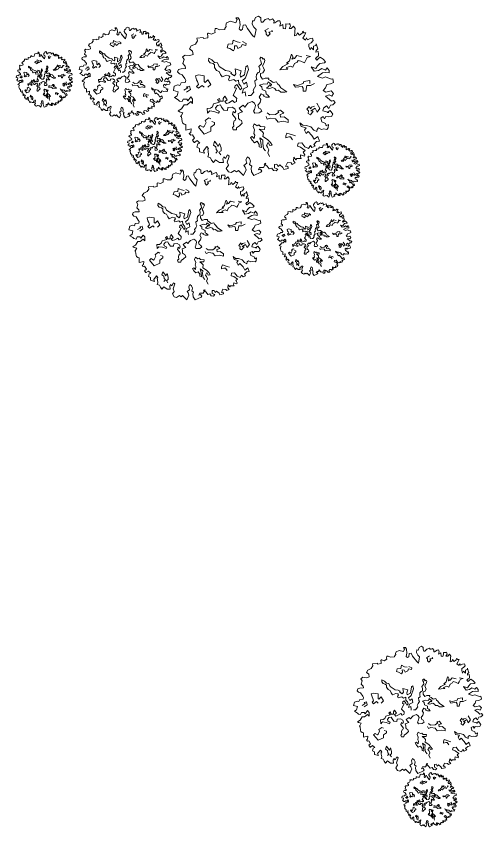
# Model space of a CAD drawing. Header units: metres. Extents: x -48 to 2360, y -1392 to 453.
# Drawn here: x 1379.27 to 1402.51, y 298.71 to 339.02 of the extents above; entities that cross this region are included whole.
import ezdxf

# ---------------------------------------------------------------- set-up
doc = ezdxf.new("R2010")
doc.units = ezdxf.units.M
doc.layers.add('ESTRUC', color=9, linetype='Continuous', lineweight=18)
doc.layers.add('Vegetación-h', color=7, linetype='Continuous', lineweight=5, true_color=0x5f7f00, transparency=0.5)
doc.layers.get('ESTRUC').off()

# ---------------------------------------------------------------- blocks, each defined once
blk = doc.blocks.new('arb29')
at = {"layer": 'Vegetación-h', "linetype": 'Continuous'}
for points in [[(1.833, -0.001), (1.929, -0.073), (1.976, -0.118), (2.022, -0.099), (2.061, -0.145), (2.008, -0.196), (1.95, -0.203), (1.91, -0.281), (1.857, -0.222), (1.793, -0.275), (1.774, -0.339), (1.91, -0.373), (1.878, -0.373), (1.942, -0.326), (2.001, -0.411), (1.976, -0.47), (1.905, -0.477), (1.846, -0.47), (1.812, -0.517), (1.78, -0.47), (1.727, -0.504), (1.748, -0.587), (1.833, -0.626), (1.852, -0.679), (1.905, -0.653), (1.897, -0.73), (1.865, -0.764), (1.799, -0.751), (1.74, -0.764), (1.676, -0.73), (1.644, -0.764), (1.636, -0.815), (1.565, -0.778), (1.5, -0.706), (1.402, -0.672), (1.317, -0.666), (1.245, -0.613), (1.277, -0.698), (1.389, -0.725), (1.349, -0.778), (1.389, -0.855), (1.434, -0.81), (1.525, -0.9), (1.578, -0.991), (1.663, -0.927), (1.695, -1.031), (1.631, -1.044), (1.565, -1.11), (1.597, -1.148), (1.525, -1.182), (1.487, -1.135), (1.447, -1.201), (1.357, -1.161), (1.291, -1.071), (1.206, -1.076), (1.192, -1.148), (1.264, -1.169), (1.37, -1.246), (1.323, -1.286), (1.362, -1.345), (1.349, -1.377), (1.264, -1.35), (1.259, -1.39), (1.277, -1.435), (1.232, -1.435), (1.179, -1.435), (1.155, -1.462), (1.109, -1.403), (1.096, -1.488), (1.141, -1.533), (1.07, -1.566), (1.043, -1.533), (0.958, -1.526), (0.919, -1.619), (0.966, -1.611), (0.977, -1.658), (0.881, -1.683), (0.854, -1.637), (0.783, -1.579), (0.75, -1.619), (0.716, -1.56), (0.665, -1.566), (0.665, -1.645), (0.737, -1.677), (0.698, -1.717), (0.639, -1.709), (0.599, -1.651), (0.541, -1.67), (0.495, -1.611), (0.424, -1.552), (0.463, -1.539), (0.41, -1.637), (0.32, -1.637), (0.293, -1.69), (0.339, -1.677), (0.371, -1.722), (0.352, -1.749), (0.189, -1.826), (0.131, -1.741), (0.123, -1.651), (0.144, -1.611), (0.091, -1.573), (0.11, -1.494), (0.085, -1.43), (0.038, -1.39), (0.006, -1.462), (0.025, -1.539), (-0.039, -1.592), (-0.013, -1.632), (0.014, -1.69), (-0.047, -1.826), (-0.111, -1.762), (-0.164, -1.704), (-0.209, -1.741), (-0.255, -1.704), (-0.332, -1.755), (-0.398, -1.736), (-0.451, -1.658), (-0.398, -1.586), (-0.43, -1.515), (-0.398, -1.435), (-0.379, -1.377), (-0.417, -1.345), (-0.462, -1.435), (-0.502, -1.396), (-0.523, -1.443), (-0.51, -1.526), (-0.6, -1.526), (-0.691, -1.462), (-0.744, -1.526), (-0.783, -1.467), (-0.808, -1.416), (-0.874, -1.39), (-0.855, -1.35), (-0.867, -1.265), (-0.874, -1.22), (-0.855, -1.201), (-0.893, -1.156), (-0.972, -1.254), (-0.946, -1.312), (-1.063, -1.278), (-1.063, -1.201), (-1.122, -1.169), (-1.103, -1.097), (-1.057, -1.076), (-1.116, -1.018), (-1.18, -1.063), (-1.188, -1.063), (-1.225, -1.012), (-1.174, -0.967), (-1.225, -0.887), (-1.265, -0.895), (-1.297, -0.855), (-1.259, -0.836), (-1.252, -0.751), (-1.377, -0.783), (-1.377, -0.719), (-1.377, -0.653), (-1.414, -0.64), (-1.454, -0.613), (-1.462, -0.581), (-1.48, -0.477), (-1.499, -0.464), (-1.486, -0.451), (-1.448, -0.379), (-1.52, -0.36), (-1.552, -0.334), (-1.48, -0.294), (-1.414, -0.196), (-1.35, -0.196), (-1.265, -0.124), (-1.22, -0.171), (-1.22, -0.065), (-1.265, -0.014), (-1.331, -0.105), (-1.356, -0.065), (-1.435, -0.065), (-1.462, -0.124), (-1.526, -0.112), (-1.552, -0.086), (-1.637, -0.033), (-1.579, 0.007), (-1.552, 0.103), (-1.664, 0.129), (-1.643, 0.233), (-1.558, 0.26), (-1.513, 0.247), (-1.486, 0.305), (-1.39, 0.318), (-1.377, 0.364), (-1.403, 0.403), (-1.462, 0.494), (-1.526, 0.515), (-1.565, 0.56), (-1.545, 0.613), (-1.486, 0.632), (-1.382, 0.638), (-1.39, 0.691), (-1.448, 0.749), (-1.414, 0.84), (-1.454, 0.906), (-1.395, 0.946), (-1.284, 0.933), (-1.212, 0.957), (-1.225, 1.037), (-1.292, 1.088), (-1.252, 1.154), (-1.154, 1.199), (-1.108, 1.271), (-1.122, 1.337), (-0.978, 1.35), (-0.972, 1.324), (-0.874, 1.343), (-0.874, 1.382), (-0.88, 1.433), (-0.861, 1.447), (-0.855, 1.447), (-0.783, 1.422), (-0.704, 1.467), (-0.712, 1.492), (-0.704, 1.558), (-0.664, 1.558), (-0.6, 1.526), (-0.483, 1.532), (-0.483, 1.552), (-0.451, 1.598), (-0.457, 1.63), (-0.438, 1.683), (-0.353, 1.721), (-0.228, 1.688), (-0.196, 1.76), (-0.228, 1.8), (-0.17, 1.8), (-0.143, 1.755), (-0.13, 1.636), (-0.151, 1.545), (-0.111, 1.513), (-0.071, 1.539), (-0.058, 1.63), (-0.007, 1.636), (0.038, 1.552), (0.157, 1.396), (0.203, 1.356), (0.24, 1.532), (0.189, 1.585), (0.15, 1.656), (0.157, 1.734), (0.195, 1.728)], [(0.195, 1.728), (0.227, 1.806), (0.293, 1.838), (0.346, 1.8), (0.346, 1.755), (0.359, 1.702), (0.392, 1.702), (0.45, 1.76), (0.528, 1.787), (0.541, 1.755), (0.573, 1.755), (0.613, 1.779), (0.652, 1.728), (0.645, 1.675), (0.671, 1.683), (0.743, 1.728), (0.788, 1.734), (0.801, 1.675), (0.783, 1.611), (0.854, 1.649), (0.86, 1.552), (0.913, 1.545), (0.926, 1.611), (0.926, 1.662), (0.998, 1.656), (1.017, 1.67), (1.03, 1.611), (0.998, 1.558), (1.049, 1.558), (1.102, 1.611), (1.141, 1.558), (1.128, 1.505), (1.128, 1.454), (1.121, 1.388), (1.168, 1.401), (1.192, 1.454), (1.24, 1.401), (1.298, 1.447), (1.317, 1.492), (1.336, 1.454), (1.381, 1.454), (1.349, 1.396), (1.317, 1.337), (1.376, 1.29), (1.402, 1.343), (1.421, 1.297), (1.48, 1.324), (1.538, 1.337), (1.551, 1.278), (1.506, 1.225), (1.453, 1.199), (1.453, 1.14), (1.48, 1.069), (1.506, 1.122), (1.559, 1.069), (1.559, 1.148), (1.61, 1.167), (1.623, 1.207), (1.644, 1.135), (1.663, 1.088), (1.623, 1.05), (1.617, 1.01), (1.668, 1.029), (1.676, 0.965), (1.676, 0.925), (1.636, 0.899), (1.604, 0.866), (1.636, 0.827), (1.676, 0.866), (1.716, 0.893), (1.78, 0.848), (1.838, 0.789), (1.812, 0.768), (1.708, 0.755), (1.655, 0.696), (1.617, 0.638), (1.506, 0.677), (1.578, 0.574), (1.676, 0.592), (1.748, 0.638), (1.833, 0.6), (1.878, 0.651), (1.923, 0.592), (1.923, 0.534), (1.846, 0.547), (1.767, 0.534), (1.65, 0.456), (1.767, 0.417), (1.833, 0.443), (1.969, 0.39), (2.001, 0.398), (2.022, 0.318), (1.95, 0.281), (1.865, 0.267), (1.838, 0.196), (1.78, 0.129), (1.846, 0.09), (1.969, 0.124), (2.022, 0.065), (1.982, -0.001), (1.918, 0.031), (1.833, -0.001)], [(0.528, 1.559), (0.437, 1.507), (0.469, 1.475), (0.469, 1.422), (0.508, 1.382), (0.561, 1.435), (0.535, 1.475), (0.619, 1.487), (0.6, 1.52)], [(-0.124, 1.233), (-0.195, 1.246), (-0.286, 1.291), (-0.3, 1.2), (-0.404, 1.194), (-0.424, 1.115), (-0.365, 1.096), (-0.281, 1.044), (-0.254, 1.089), (-0.261, 1.161), (-0.202, 1.155), (-0.182, 1.096), (-0.104, 1.135), (-0.078, 1.187), (0.007, 1.167), (0.013, 1.214), (-0.072, 1.259)], [(1.291, 0.901), (1.174, 0.933), (1.122, 0.867), (1.063, 0.848), (1.089, 0.894), (1.057, 0.965), (1.037, 0.919), (1.004, 0.815), (0.939, 0.756), (0.985, 0.75), (0.855, 0.685), (0.782, 0.606), (0.861, 0.613), (0.966, 0.62), (0.932, 0.652), (1.024, 0.692), (1.082, 0.665), (1.122, 0.75), (1.187, 0.783), (1.206, 0.822), (1.272, 0.808), (1.35, 0.769), (1.376, 0.815), (1.415, 0.887), (1.494, 0.913), (1.39, 0.933)], [(0.059, 0.013), (0.118, 0.013), (0.189, 0.091), (0.17, 0.137), (0.202, 0.189), (0.235, 0.248), (0.215, 0.28), (0.209, 0.352), (0.254, 0.384), (0.241, 0.436), (0.248, 0.502), (0.287, 0.541), (0.32, 0.554), (0.326, 0.626), (0.306, 0.685), (0.365, 0.744), (0.352, 0.815), (0.326, 0.861), (0.352, 0.894), (0.372, 0.887), (0.404, 0.848), (0.424, 0.867), (0.444, 0.822), (0.424, 0.769), (0.385, 0.697), (0.411, 0.652), (0.431, 0.6), (0.392, 0.535), (0.34, 0.522), (0.34, 0.463), (0.385, 0.391), (0.451, 0.418), (0.535, 0.418), (0.528, 0.384), (0.574, 0.359), (0.633, 0.313), (0.705, 0.332), (0.73, 0.286), (0.769, 0.254), (0.809, 0.189), (0.946, 0.104), (0.9, 0.091), (0.809, 0.091), (0.757, 0.137), (0.698, 0.13), (0.672, 0.175), (0.619, 0.202), (0.535, 0.17), (0.476, 0.182), (0.515, 0.215), (0.555, 0.261), (0.58, 0.234), (0.594, 0.268), (0.515, 0.332), (0.496, 0.274), (0.417, 0.286), (0.32, 0.254), (0.372, 0.215), (0.378, 0.157), (0.463, 0.118), (0.469, 0.046), (0.503, 0.032), (0.548, -0.02), (0.463, -0.02), (0.404, 0.007), (0.424, 0.026), (0.359, 0.052), (0.313, -0.02), (0.352, -0.079), (0.333, -0.144), (0.281, -0.209), (0.3, -0.274), (0.34, -0.294), (0.372, -0.346), (0.313, -0.385), (0.209, -0.392), (0.183, -0.346), (0.202, -0.306), (0.222, -0.215), (0.202, -0.163), (0.15, -0.124), (0.052, -0.163), (0.027, -0.19), (-0.02, -0.249), (-0.059, -0.209), (-0.15, -0.274), (-0.118, -0.313), (-0.072, -0.359), (-0.176, -0.399), (-0.163, -0.451), (-0.163, -0.515), (-0.137, -0.542), (-0.098, -0.555), (-0.078, -0.62), (-0.143, -0.678), (-0.209, -0.724), (-0.215, -0.771), (-0.286, -0.771), (-0.306, -0.718), (-0.274, -0.685), (-0.281, -0.62), (-0.267, -0.567), (-0.241, -0.562), (-0.229, -0.522), (-0.261, -0.476), (-0.306, -0.418), (-0.286, -0.353), (-0.248, -0.385), (-0.229, -0.346), (-0.248, -0.288), (-0.313, -0.249), (-0.411, -0.261), (-0.417, -0.326), (-0.502, -0.32), (-0.554, -0.249), (-0.58, -0.202), (-0.646, -0.215), (-0.691, -0.268), (-0.678, -0.313), (-0.606, -0.353), (-0.626, -0.392), (-0.73, -0.353), (-0.828, -0.34), (-0.88, -0.392), (-0.887, -0.281), (-0.808, -0.274), (-0.763, -0.242), (-0.737, -0.177), (-0.606, -0.138), (-0.646, -0.079), (-0.599, -0.052), (-0.587, -0.118), (-0.515, -0.118), (-0.515, -0.052), (-0.483, 0), (-0.424, -0.085), (-0.483, -0.124), (-0.443, -0.17), (-0.385, -0.15), (-0.3, -0.098), (-0.261, -0.144), (-0.215, -0.124), (-0.209, -0.085), (-0.202, -0.052), (-0.286, 0.026), (-0.261, 0.078), (-0.209, 0.182), (-0.254, 0.195), (-0.241, 0.241), (-0.202, 0.268), (-0.156, 0.202), (-0.13, 0.143), (-0.091, 0.182), (-0.111, 0.234), (-0.156, 0.286), (-0.163, 0.372), (-0.229, 0.345), (-0.274, 0.384), (-0.378, 0.352), (-0.397, 0.391), (-0.365, 0.443), (-0.385, 0.47), (-0.443, 0.483), (-0.542, 0.443), (-0.58, 0.495), (-0.613, 0.567), (-0.672, 0.593), (-0.717, 0.658), (-0.717, 0.717), (-0.75, 0.75), (-0.815, 0.769), (-0.855, 0.815), (-0.848, 0.874), (-0.776, 0.835), (-0.717, 0.776), (-0.652, 0.763), (-0.613, 0.685), (-0.463, 0.587), (-0.378, 0.574), (-0.326, 0.547), (-0.339, 0.522), (-0.261, 0.47), (-0.229, 0.515), (-0.241, 0.626), (-0.104, 0.581), (-0.13, 0.495), (-0.118, 0.436), (-0.026, 0.489), (0.007, 0.672), (0.039, 0.704), (0.065, 0.613), (-0.007, 0.424), (-0.084, 0.352), (-0.046, 0.28), (0.02, 0.326), (0.039, 0.215), (-0.052, 0.17), (-0.084, 0.071), (-0.013, 0.104), (-0.007, 0.039), (0, 0)], [(-0.87, 0.204), (-0.804, 0.27), (-0.87, 0.379), (-0.935, 0.314), (-0.956, 0.336), (-0.956, 0.467), (-1.089, 0.488), (-1.154, 0.467), (-1.132, 0.379), (-1.11, 0.336), (-1.089, 0.27), (-1.132, 0.226), (-1.089, 0.183), (-1.001, 0.248), (-0.956, 0.204)], [(-1.422, 0.137), (-1.331, 0.189), (-1.363, 0.215), (-1.291, 0.234), (-1.272, 0.157), (-1.363, 0.091)], [(1.472, 0.291), (1.472, 0.357), (1.341, 0.336), (1.319, 0.291), (1.188, 0.248), (1.1, 0.27), (1.144, 0.204), (1.297, 0.226), (1.319, 0.183), (1.319, 0.117), (1.384, 0.117), (1.407, 0.248), (1.494, 0.248), (1.582, 0.291)], [(1.585, -0.229), (1.513, -0.249), (1.487, -0.288), (1.461, -0.235), (1.408, -0.301), (1.447, -0.333), (1.435, -0.399), (1.487, -0.431), (1.553, -0.346), (1.501, -0.333), (1.598, -0.274), (1.644, -0.365), (1.709, -0.281), (1.637, -0.163)], [(0.496, -0.385), (0.555, -0.431), (0.685, -0.424), (0.764, -0.365), (0.737, -0.34), (0.802, -0.32), (0.874, -0.392), (0.796, -0.418), (0.802, -0.483), (0.887, -0.476), (0.978, -0.542), (0.978, -0.601), (0.868, -0.574), (0.744, -0.594), (0.685, -0.522), (0.567, -0.503), (0.496, -0.529), (0.469, -0.47)], [(-0.804, -0.519), (-0.848, -0.496), (-0.935, -0.562), (-0.913, -0.605), (-0.956, -0.693), (-0.979, -0.715), (-1.044, -0.671), (-1.089, -0.715), (-0.956, -0.869), (-0.804, -0.803), (-0.804, -0.715), (-0.717, -0.65), (-0.717, -0.605), (-0.782, -0.584)], [(0.548, -1.384), (0.508, -1.298), (0.535, -1.234), (0.503, -1.168), (0.476, -1.136), (0.515, -1.064), (0.555, -1.136), (0.607, -1.123), (0.567, -1.064), (0.503, -0.992), (0.398, -0.927), (0.411, -0.848), (0.378, -0.809), (0.313, -0.757), (0.431, -0.764), (0.437, -0.705), (0.34, -0.698), (0.3, -0.66), (0.261, -0.678), (0.195, -0.633), (0.17, -0.698), (0.202, -0.776), (0.189, -0.855), (0.209, -0.894), (0.195, -0.973), (0.15, -0.927), (0.111, -0.946), (0.15, -1.012), (0.202, -1.07), (0.267, -1.037), (0.313, -1.109), (0.313, -1.161), (0.365, -1.181), (0.352, -1.064), (0.326, -0.953), (0.398, -1.012), (0.392, -1.089), (0.411, -1.2), (0.456, -1.259)], [(1.144, -0.912), (1.078, -0.89), (0.947, -0.846), (0.926, -0.912), (0.926, -0.956), (0.991, -0.934), (1.034, -0.934), (1.078, -1)], [(-0.685, -1.311), (-0.646, -1.266), (-0.678, -1.227), (-0.685, -1.161), (-0.744, -1.129), (-0.717, -1.037), (-0.665, -1.103), (-0.633, -1.155), (-0.599, -1.089), (-0.567, -1.188), (-0.567, -1.259), (-0.619, -1.286), (-0.574, -1.345)]]:
    blk.add_lwpolyline(points, dxfattribs=at)

msp = doc.modelspace()

# ---------------------------------------------------------------- block references
at = {"layer": 'ESTRUC', "transparency": 33554687}
for p, xscale, yscale, zscale in [((1390.702, 335.042), 2.164549413702554, 2.164549413702554, 2.164549413702554), ((1384.472, 336.213), 1.234941502034135, 1.234941502034135, 1.234941502034135), ((1380.53, 335.872), 0.7545115026069346, 0.7545115026069346, 0.7545115026069346), ((1386.038, 332.637), 0.7358080969932256, 0.7358080969932256, 0.7358080969932256), ((1394.874, 331.361), 0.7358080969932256, 0.7358080969932256, 0.7358080969932256), ((1387.853, 328.16), 1.780749423520143, 1.780749423520143, 1.780749423520143), ((1398.949, 304.508), 1.726555571157643, 1.726555571157643, 1.726555571157643), ((1399.707, 300.049), 0.7358080969932256, 0.7358080969932256, 0.7358080969932256)]:
    msp.add_blockref('arb29', p, dxfattribs=dict(at, xscale=xscale, yscale=yscale, zscale=zscale))
msp.add_blockref('arb29', (1393.922, 327.952), dxfattribs=at)

doc.saveas('drawing.dxf')
